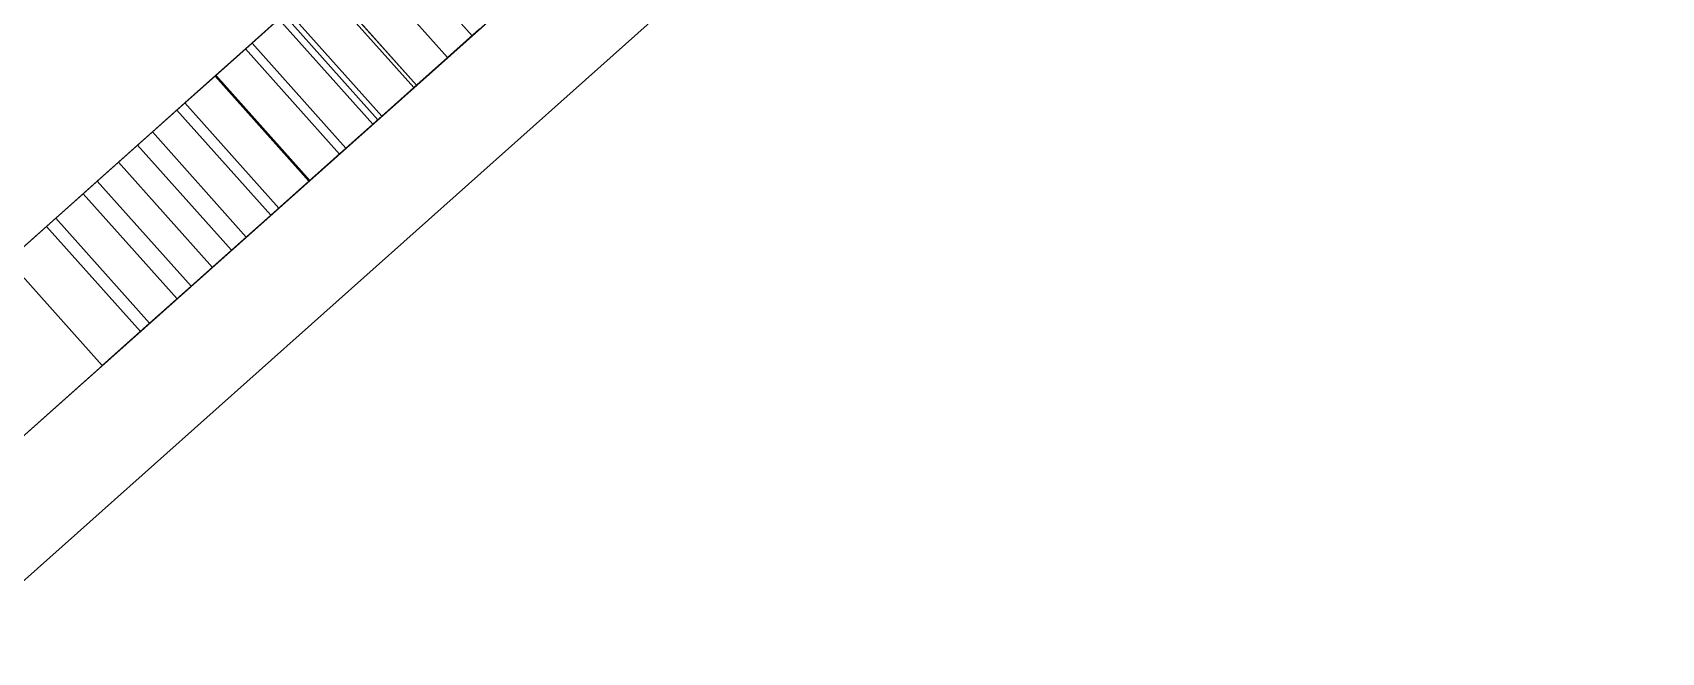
# Model space of a CAD drawing. Header units: millimetres. Extents: x -33522418 to 16198808, y -126322335 to -58690945.
# Drawn here: x -15921898.44 to -15921884.88, y -63953876.32 to -63953871.16 of the extents above; entities that cross this region are included whole.
import ezdxf

# ---------------------------------------------------------------- set-up
doc = ezdxf.new("R2010")
doc.units = ezdxf.units.MM
doc.header["$LTSCALE"] = 10
doc.layers.add('LAYER4', color=7, linetype='Continuous')
doc.layers.add('墙体层', color=1, linetype='Continuous')

# ---------------------------------------------------------------- blocks, each defined once
blk = doc.blocks.new('754')
at = {"layer": '墙体层', "color": 8}
for points, invisible_edges in [([(44979.692, 96606.022, 789.336), (44979.692, 95441.78, 747.178), (44979.692, 95405.622, 789.336)], 3), ([(44979.692, 96606.022, 789.336), (44979.692, 96569.864, 747.178), (44979.692, 95441.78, 747.178)], 13), ([(44979.692, 96606.022, 789.336), (44979.692, 95405.622, 789.336), (45026.348, 95405.622, 789.336)], 12), ([(44979.692, 96606.022, 789.336), (45026.348, 95405.622, 789.336), (45026.348, 96606.022, 789.336)], 1), ([(44979.692, 95405.622, 1.228), (44979.692, 96606.022, 1.228), (45026.348, 96606.022, 1.228)], 12), ([(44979.692, 95405.622, 1.228), (45026.348, 96606.022, 1.228), (45026.348, 95405.622, 1.228)], 1), ([(44979.692, 95405.622, 1.228), (44979.692, 96569.863, 83.204), (44979.692, 96606.022, 1.228)], 3), ([(45026.348, 96606.022, 789.336), (45026.348, 95405.622, 789.336), (45026.348, 95441.78, 747.178)], 14), ([(45026.348, 96606.022, 789.336), (45026.348, 95441.78, 747.178), (45026.348, 96569.864, 747.178)], 13), ([(45026.348, 95405.622, 1.228), (45026.348, 96606.022, 1.228), (45026.348, 96569.863, 83.204)], 14), ([(44996.187, 96581.022, 771.585), (44996.187, 95439.088, 771.585), (45007.851, 95439.088, 771.585)], 12), ([(44996.187, 96581.022, 771.585), (45007.851, 95439.088, 771.585), (45007.851, 96581.022, 771.585)], 1), ([(44996.187, 95439.088, 16.499), (44996.187, 96581.022, 16.499), (45007.851, 96581.022, 16.499)], 12), ([(44996.187, 95439.088, 16.499), (45007.851, 96581.022, 16.499), (45007.851, 95439.088, 16.499)], 1), ([(44996.187, 95439.088, 16.499), (44996.187, 96581.022, 771.585), (44996.187, 96581.022, 16.499)], 1), ([(44996.187, 95439.088, 771.585), (44996.187, 96581.022, 771.585), (44996.187, 95439.088, 16.499)], 2), ([(45007.851, 95439.088, 16.499), (45007.851, 96581.022, 16.499), (45007.851, 96581.022, 771.585)], 12), ([(45007.851, 95439.088, 771.585), (45007.851, 95439.088, 16.499), (45007.851, 96581.022, 771.585)], 2), ([(44979.692, 95441.78, 747.178), (44979.692, 96569.864, 747.178), (45026.348, 96569.864, 747.178)], 12), ([(44979.692, 95441.78, 747.178), (45026.348, 96569.864, 747.178), (45026.348, 95441.78, 747.178)], 1), ([(44979.692, 96569.863, 83.204), (44979.692, 95441.78, 83.204), (45026.348, 95441.78, 83.204)], 12), ([(44979.692, 96569.863, 83.204), (45026.348, 95441.78, 83.204), (45026.348, 96569.863, 83.204)], 1), ([(44979.692, 95405.622, 1.228), (44979.692, 95441.78, 83.204), (44979.692, 96569.863, 83.204)], 13), ([(45026.348, 95405.622, 1.228), (45026.348, 96569.863, 83.204), (45026.348, 95441.78, 83.204)], 13), ([(45027.25, 95883.888, 36.691), (45027.25, 95997.728, 40.137), (45027.25, 95998.498, 40.617)], 13), ([(45027.25, 95883.932, 62.74), (45027.25, 95998.481, 58.798), (45027.25, 95997.711, 59.276)], 13), ([(45028.424, 95883.888, 36.691), (45028.424, 95998.498, 40.617), (45028.424, 95997.728, 40.137)], 13), ([(45028.424, 95883.932, 62.74), (45028.424, 95997.711, 59.276), (45028.424, 95998.481, 58.798)], 13), ([(45027.25, 95882.993, 36.317), (45027.25, 95996.911, 39.763), (45027.25, 95997.728, 40.137)], 13), ([(45028.424, 95882.993, 36.317), (45028.424, 95997.728, 40.137), (45028.424, 95996.911, 39.763)], 13), ([(45027.25, 95933.591, 47.611), (45027.25, 95933.326, 36.007), (45027.25, 95927.891, 63.355)], 3), ([(45027.25, 95933.591, 47.611), (45027.25, 95927.891, 63.355), (45028.424, 95927.891, 63.355)], 12), ([(45027.25, 95922.934, 63.355), (45027.25, 95933.326, 36.007), (45028.424, 95933.326, 36.007)], 12), ([(45027.25, 95922.934, 63.355), (45028.424, 95933.326, 36.007), (45028.424, 95922.934, 63.355)], 1), ([(45027.25, 95927.891, 63.355), (45027.25, 95933.326, 36.007), (45027.25, 95922.934, 63.355)], 1), ([(45028.424, 95927.891, 63.355), (45028.424, 95922.934, 63.355), (45028.424, 95933.326, 36.007)], 12), ([(45027.25, 95928.998, 25.037), (45027.25, 95929.591, 25.102), (45028.424, 95929.591, 25.102)], 12), ([(45027.25, 95928.998, 25.037), (45028.424, 95929.591, 25.102), (45028.424, 95928.998, 25.037)], 1), ([(45027.25, 95929.591, 25.102), (45027.25, 95928.726, 29.572), (45027.25, 95929.079, 29.646)], 13), ([(45027.25, 95928.998, 25.037), (45027.25, 95928.726, 29.572), (45027.25, 95929.591, 25.102)], 3), ([(45027.25, 95929.079, 29.646), (45027.25, 95928.726, 29.572), (45028.424, 95928.726, 29.572)], 12), ([(45027.25, 95928.379, 25.015), (45027.25, 95928.998, 25.037), (45028.424, 95928.998, 25.037)], 12), ([(45027.25, 95928.379, 25.015), (45028.424, 95928.998, 25.037), (45028.424, 95928.379, 25.015)], 1), ([(45027.25, 95928.998, 25.037), (45027.25, 95928.349, 29.52), (45027.25, 95928.726, 29.572)], 13), ([(45027.25, 95928.379, 25.015), (45027.25, 95928.349, 29.52), (45027.25, 95928.998, 25.037)], 3), ([(45027.25, 95928.726, 29.572), (45027.25, 95928.349, 29.52), (45028.424, 95928.349, 29.52)], 12), ([(45027.25, 95928.726, 29.572), (45028.424, 95928.349, 29.52), (45028.424, 95928.726, 29.572)], 1), ([(45027.25, 95927.991, 25.027), (45027.25, 95928.379, 25.015), (45028.424, 95928.379, 25.015)], 12), ([(45027.25, 95927.991, 25.027), (45028.424, 95928.379, 25.015), (45028.424, 95927.991, 25.027)], 1), ([(45027.25, 95928.379, 25.015), (45027.25, 95927.946, 29.488), (45027.25, 95928.349, 29.52)], 13), ([(45027.25, 95927.991, 25.027), (45027.25, 95927.946, 29.488), (45027.25, 95928.379, 25.015)], 3), ([(45027.25, 95928.349, 29.52), (45027.25, 95927.946, 29.488), (45028.424, 95927.946, 29.488)], 12), ([(45027.25, 95928.349, 29.52), (45028.424, 95927.946, 29.488), (45028.424, 95928.349, 29.52)], 1), ([(45027.25, 95927.591, 25.061), (45027.25, 95927.991, 25.027), (45028.424, 95927.991, 25.027)], 12), ([(45027.25, 95927.591, 25.061), (45028.424, 95927.991, 25.027), (45028.424, 95927.591, 25.061)], 1), ([(45027.25, 95927.591, 25.061), (45027.25, 95927.946, 29.488), (45027.25, 95927.991, 25.027)], 3), ([(45027.25, 95927.946, 29.488), (45027.25, 95927.518, 29.478), (45028.424, 95927.518, 29.478)], 12), ([(45027.25, 95927.946, 29.488), (45028.424, 95927.518, 29.478), (45028.424, 95927.946, 29.488)], 1), ([(45027.25, 95927.591, 25.061), (45027.25, 95927.518, 29.478), (45027.25, 95927.946, 29.488)], 13), ([(45028.424, 95927.591, 25.061), (45028.424, 95927.991, 25.027), (45028.424, 95927.946, 29.488)], 14), ([(45028.424, 95927.591, 25.061), (45028.424, 95927.946, 29.488), (45028.424, 95927.518, 29.478)], 13), ([(45027.25, 95927.891, 63.355), (45027.25, 95922.934, 63.355), (45028.424, 95922.934, 63.355)], 12), ([(45027.25, 95927.891, 63.355), (45028.424, 95922.934, 63.355), (45028.424, 95927.891, 63.355)], 1), ([(45027.25, 95927.178, 25.118), (45027.25, 95927.591, 25.061), (45028.424, 95927.591, 25.061)], 12), ([(45027.25, 95927.178, 25.118), (45028.424, 95927.591, 25.061), (45028.424, 95927.178, 25.118)], 1), ([(45027.25, 95927.178, 25.118), (45027.25, 95927.518, 29.478), (45027.25, 95927.591, 25.061)], 3), ([(45027.25, 95927.518, 29.478), (45027.25, 95927.187, 29.486), (45028.424, 95927.187, 29.486)], 12), ([(45027.25, 95927.518, 29.478), (45028.424, 95927.187, 29.486), (45028.424, 95927.518, 29.478)], 1), ([(45027.25, 95926.752, 25.199), (45027.25, 95927.518, 29.478), (45027.25, 95927.178, 25.118)], 3), ([(45027.25, 95926.752, 25.199), (45027.25, 95927.187, 29.486), (45027.25, 95927.518, 29.478)], 13), ([(45028.424, 95927.178, 25.118), (45028.424, 95927.591, 25.061), (45028.424, 95927.518, 29.478)], 14), ([(45028.424, 95926.752, 25.199), (45028.424, 95927.178, 25.118), (45028.424, 95927.518, 29.478)], 14), ([(45028.424, 95926.752, 25.199), (45028.424, 95927.518, 29.478), (45028.424, 95927.187, 29.486)], 13), ([(45027.25, 95927.187, 29.486), (45027.25, 95926.841, 29.511), (45028.424, 95926.841, 29.511)], 12), ([(45027.25, 95927.187, 29.486), (45028.424, 95926.841, 29.511), (45028.424, 95927.187, 29.486)], 1), ([(45027.25, 95926.314, 25.301), (45027.25, 95927.187, 29.486), (45027.25, 95926.752, 25.199)], 3), ([(45027.25, 95926.841, 29.511), (45027.25, 95927.187, 29.486), (45027.25, 95926.314, 25.301)], 14), ([(45027.25, 95926.752, 25.199), (45027.25, 95927.178, 25.118), (45028.424, 95927.178, 25.118)], 12), ([(45027.25, 95926.752, 25.199), (45028.424, 95927.178, 25.118), (45028.424, 95926.752, 25.199)], 1), ([(45028.424, 95926.314, 25.301), (45028.424, 95926.752, 25.199), (45028.424, 95927.187, 29.486)], 14), ([(45028.424, 95926.841, 29.511), (45028.424, 95926.314, 25.301), (45028.424, 95927.187, 29.486)], 3), ([(45027.25, 95926.841, 29.511), (45027.25, 95926.478, 29.553), (45028.424, 95926.478, 29.553)], 12), ([(45027.25, 95926.841, 29.511), (45028.424, 95926.478, 29.553), (45028.424, 95926.841, 29.511)], 1), ([(45027.25, 95926.841, 29.511), (45027.25, 95925.863, 25.427), (45027.25, 95926.478, 29.553)], 3), ([(45027.25, 95926.841, 29.511), (45027.25, 95926.314, 25.301), (45027.25, 95925.863, 25.427)], 13), ([(45028.424, 95926.841, 29.511), (45028.424, 95926.478, 29.553), (45028.424, 95925.863, 25.427)], 14), ([(45028.424, 95926.841, 29.511), (45028.424, 95925.863, 25.427), (45028.424, 95926.314, 25.301)], 13), ([(45027.25, 95926.314, 25.301), (45027.25, 95926.752, 25.199), (45028.424, 95926.752, 25.199)], 12), ([(45027.25, 95926.314, 25.301), (45028.424, 95926.752, 25.199), (45028.424, 95926.314, 25.301)], 1), ([(45027.25, 95926.478, 29.553), (45027.25, 95926.1, 29.612), (45028.424, 95926.1, 29.612)], 12), ([(45027.25, 95926.478, 29.553), (45028.424, 95926.1, 29.612), (45028.424, 95926.478, 29.553)], 1), ([(45027.25, 95926.478, 29.553), (45027.25, 95925.4, 25.576), (45027.25, 95926.1, 29.612)], 3), ([(45027.25, 95926.478, 29.553), (45027.25, 95925.863, 25.427), (45027.25, 95925.4, 25.576)], 13), ([(45028.424, 95926.478, 29.553), (45028.424, 95926.1, 29.612), (45028.424, 95925.4, 25.576)], 14), ([(45028.424, 95926.478, 29.553), (45028.424, 95925.4, 25.576), (45028.424, 95925.863, 25.427)], 13), ([(45027.25, 95925.863, 25.427), (45027.25, 95926.314, 25.301), (45028.424, 95926.314, 25.301)], 12), ([(45027.25, 95925.863, 25.427), (45028.424, 95926.314, 25.301), (45028.424, 95925.863, 25.427)], 1), ([(45027.25, 95926.1, 29.612), (45027.25, 95925.706, 29.687), (45028.424, 95925.706, 29.687)], 12), ([(45027.25, 95926.1, 29.612), (45028.424, 95925.706, 29.687), (45028.424, 95926.1, 29.612)], 1), ([(45027.25, 95926.1, 29.612), (45027.25, 95925.4, 25.576), (45027.25, 95925.706, 29.687)], 3), ([(45028.424, 95926.1, 29.612), (45028.424, 95925.706, 29.687), (45028.424, 95925.4, 25.576)], 14), ([(45027.25, 95925.4, 25.576), (45027.25, 95925.863, 25.427), (45028.424, 95925.863, 25.427)], 12), ([(45027.25, 95925.4, 25.576), (45028.424, 95925.863, 25.427), (45028.424, 95925.4, 25.576)], 1), ([(45027.25, 95925.706, 29.687), (45027.25, 95925.297, 29.78), (45028.424, 95925.297, 29.78)], 12), ([(45027.25, 95925.706, 29.687), (45028.424, 95925.297, 29.78), (45028.424, 95925.706, 29.687)], 1), ([(45027.25, 95925.706, 29.687), (45027.25, 95925.4, 25.576), (45027.25, 95925.297, 29.78)], 3), ([(45028.424, 95925.706, 29.687), (45028.424, 95925.297, 29.78), (45028.424, 95925.4, 25.576)], 14), ([(45027.25, 95924.871, 29.889), (45027.25, 95925.4, 25.576), (45028.424, 95925.4, 25.576)], 12), ([(45027.25, 95924.871, 29.889), (45028.424, 95925.4, 25.576), (45028.424, 95924.871, 29.889)], 1), ([(45027.25, 95925.297, 29.78), (45027.25, 95925.4, 25.576), (45027.25, 95924.871, 29.889)], 1), ([(45028.424, 95925.297, 29.78), (45028.424, 95924.871, 29.889), (45028.424, 95925.4, 25.576)], 12), ([(45027.25, 95925.297, 29.78), (45027.25, 95924.871, 29.889), (45028.424, 95924.871, 29.889)], 12), ([(45027.25, 95925.297, 29.78), (45028.424, 95924.871, 29.889), (45028.424, 95925.297, 29.78)], 1)]:
    blk.add_3dface(points, dxfattribs=dict(at, invisible_edges=invisible_edges))

msp = doc.modelspace()

# ---------------------------------------------------------------- block references
at = {"layer": 'LAYER4', "lineweight": -2, "xscale": -1, "rotation": 311.7403934190204}
msp.add_blockref('754', (-15963496.841, -64051334.481, -747.178), dxfattribs=at)

doc.saveas('drawing.dxf')
